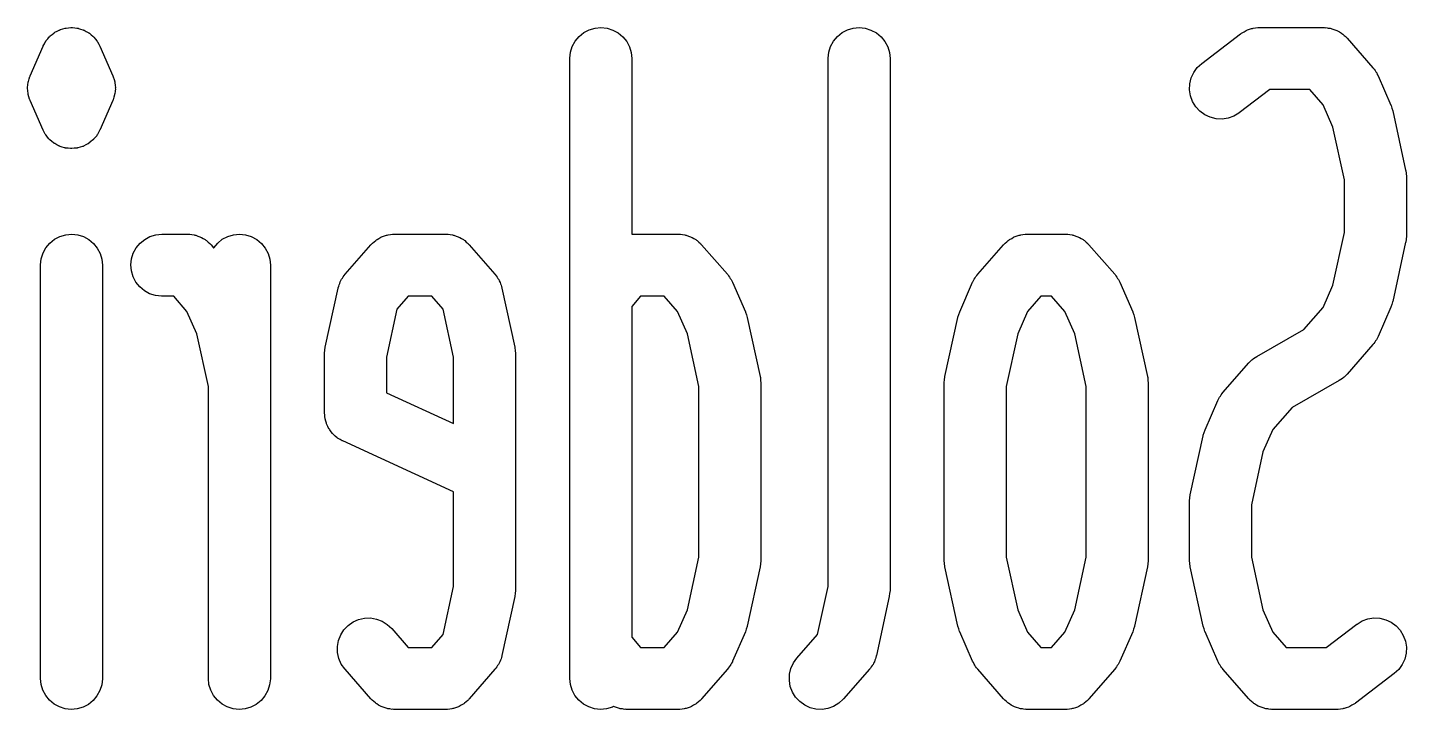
# Model space of a CAD drawing. Extents: x 69 to 230, y -100 to -50.
# Drawn here: x 163.05 to 171.95, y -54.71 to -50.31 of the extents above; entities that cross this region are included whole.
import ezdxf

# ---------------------------------------------------------------- set-up
doc = ezdxf.new("R2010")
doc.units = 0
doc.layers.add('BLACK', color=7, linetype='CONTINUOUS')

msp = doc.modelspace()

# ---------------------------------------------------------------- linework, layer by layer
at = {"layer": 'BLACK', "linetype": 'CONTINUOUS'}
for p, q in [((163.181, -50.3816), (163.19, -50.3697)), ((163.19, -50.3697), (163.192, -50.3683)), ((163.192, -50.3683), (163.193, -50.3666)), ((163.193, -50.3666), (163.195, -50.3653)), ((163.195, -50.3653), (163.196, -50.3637)), ((163.196, -50.3637), (163.209, -50.3544)), ((163.209, -50.3544), (163.22, -50.3446)), ((163.22, -50.3446), (163.222, -50.3435)), ((163.222, -50.3435), (163.224, -50.3422)), ((163.224, -50.3422), (163.226, -50.3412)), ((163.226, -50.3412), (163.227, -50.3399)), ((163.227, -50.3399), (163.241, -50.3331)), ((163.241, -50.3331), (163.254, -50.3257)), ((163.254, -50.3257), (163.257, -50.3251)), ((163.257, -50.3251), (163.258, -50.3241)), ((163.258, -50.3241), (163.26, -50.3235)), ((163.26, -50.3235), (163.262, -50.3225)), ((163.262, -50.3225), (163.277, -50.3185)), ((163.277, -50.3185), (163.292, -50.3139)), ((163.292, -50.3139), (163.294, -50.3137)), ((163.294, -50.3137), (163.296, -50.3131)), ((163.296, -50.3131), (163.298, -50.3129)), ((163.298, -50.3129), (163.3, -50.3123)), ((163.3, -50.3123), (163.315, -50.3113)), ((163.315, -50.3113), (163.33, -50.3095)), ((163.33, -50.3095), (163.333, -50.3097)), ((163.333, -50.3097), (163.335, -50.3095)), ((163.335, -50.3095), (163.337, -50.3098)), ((163.337, -50.3098), (163.339, -50.3096)), ((163.339, -50.3096), (163.354, -50.3115)), ((163.354, -50.3115), (163.369, -50.3128)), ((163.369, -50.3128), (163.371, -50.3134)), ((163.371, -50.3134), (163.374, -50.3136)), ((163.374, -50.3136), (163.376, -50.3142)), ((163.376, -50.3142), (163.378, -50.3145)), ((163.378, -50.3145), (163.392, -50.3193)), ((163.392, -50.3193), (163.407, -50.3235)), ((163.407, -50.3235), (163.409, -50.3245)), ((163.409, -50.3245), (163.411, -50.3252)), ((163.411, -50.3252), (163.413, -50.3262)), ((163.413, -50.3262), (163.415, -50.3269)), ((163.415, -50.3269), (163.428, -50.3344)), ((163.428, -50.3344), (163.442, -50.3414)), ((163.442, -50.3414), (163.443, -50.3427)), ((163.443, -50.3427), (163.445, -50.3437)), ((163.445, -50.3437), (163.447, -50.3451)), ((163.447, -50.3451), (163.449, -50.3462)), ((163.449, -50.3462), (163.46, -50.3561)), ((163.46, -50.3561), (163.472, -50.3656)), ((163.472, -50.3656), (163.474, -50.3672)), ((163.474, -50.3672), (163.475, -50.3686)), ((163.475, -50.3686), (163.477, -50.3703)), ((163.477, -50.3703), (163.478, -50.3717)), ((163.478, -50.3717), (163.488, -50.3837)), ((166.585, -50.3965), (166.61, -50.3666)), ((166.61, -50.3666), (166.64, -50.3422)), ((166.64, -50.3422), (166.675, -50.3241)), ((166.675, -50.3241), (166.713, -50.3131)), ((166.713, -50.3131), (166.751, -50.3095)), ((166.751, -50.3095), (166.79, -50.3136)), ((166.79, -50.3136), (166.828, -50.3252)), ((166.828, -50.3252), (166.862, -50.3437)), ((166.862, -50.3437), (166.892, -50.3686)), ((166.892, -50.3686), (166.917, -50.3988)), ((168.252, -50.3965), (168.277, -50.3666)), ((168.277, -50.3666), (168.307, -50.3422)), ((168.307, -50.3422), (168.342, -50.3241)), ((168.342, -50.3241), (168.379, -50.3131)), ((168.379, -50.3131), (168.418, -50.3095)), ((168.418, -50.3095), (168.457, -50.3136)), ((168.457, -50.3136), (168.494, -50.3252)), ((168.494, -50.3252), (168.529, -50.3437)), ((168.529, -50.3437), (168.559, -50.3686)), ((168.559, -50.3686), (168.583, -50.3988)), ((170.629, -50.5409), (170.879, -50.3504)), ((170.879, -50.3504), (170.881, -50.3488)), ((170.881, -50.3488), (170.885, -50.3461)), ((170.885, -50.3461), (170.889, -50.3429)), ((170.889, -50.3429), (170.902, -50.3361)), ((170.902, -50.3361), (170.915, -50.3287)), ((170.915, -50.3287), (170.919, -50.327)), ((170.919, -50.327), (170.924, -50.3246)), ((170.924, -50.3246), (170.938, -50.3204)), ((170.938, -50.3204), (170.951, -50.3156)), ((170.951, -50.3156), (170.956, -50.3148)), ((170.956, -50.3148), (170.961, -50.3133)), ((170.961, -50.3133), (170.976, -50.3119)), ((170.976, -50.3119), (170.99, -50.3098)), ((170.99, -50.3098), (170.995, -50.31)), ((170.995, -50.31), (171, -50.3095)), ((171, -50.3095), (171.417, -50.3095)), ((171.417, -50.3095), (171.419, -50.3095)), ((171.419, -50.3095), (171.425, -50.3102)), ((171.425, -50.3102), (171.431, -50.31)), ((171.431, -50.31), (171.444, -50.3123)), ((171.444, -50.3123), (171.458, -50.3139)), ((171.458, -50.3139), (171.464, -50.3156)), ((171.464, -50.3156), (171.469, -50.3165)), ((171.469, -50.3165), (171.482, -50.3215)), ((171.482, -50.3215), (171.495, -50.3257)), ((171.495, -50.3257), (171.5, -50.3284)), ((171.5, -50.3284), (171.506, -50.3304)), ((171.506, -50.3304), (171.517, -50.3378)), ((171.517, -50.3378), (171.53, -50.3445)), ((171.53, -50.3445), (171.534, -50.3481)), ((171.534, -50.3481), (171.539, -50.3511)), ((171.539, -50.3511), (171.549, -50.3606)), ((171.549, -50.3606), (171.56, -50.3696)), ((171.56, -50.3696), (171.563, -50.374)), ((163.067, -50.6198), (163.15, -50.4294)), ((163.15, -50.4294), (163.151, -50.4268)), ((163.151, -50.4268), (163.159, -50.4136)), ((163.159, -50.4136), (163.166, -50.4001)), ((163.166, -50.4001), (163.167, -50.3984)), ((163.167, -50.3984), (163.168, -50.3965)), ((163.168, -50.3965), (163.17, -50.3949)), ((163.17, -50.3949), (163.171, -50.393)), ((163.171, -50.393), (163.181, -50.3816)), ((163.488, -50.3837), (163.498, -50.3953)), ((163.498, -50.3953), (163.499, -50.3972)), ((163.499, -50.3972), (163.5, -50.3988)), ((163.5, -50.3988), (163.501, -50.4007)), ((163.501, -50.4007), (163.502, -50.4024)), ((163.502, -50.4024), (163.509, -50.4161)), ((163.509, -50.4161), (163.517, -50.4294)), ((163.517, -50.4294), (163.6, -50.6198)), ((166.554, -50.4679), (166.566, -50.4307)), ((166.566, -50.4307), (166.585, -50.3965)), ((166.917, -50.3988), (166.935, -50.4333)), ((166.935, -50.4333), (166.946, -50.4707)), ((168.221, -50.4679), (168.233, -50.4307)), ((168.233, -50.4307), (168.252, -50.3965)), ((168.583, -50.3988), (168.602, -50.4333)), ((168.602, -50.4333), (168.613, -50.4707)), ((171.563, -50.374), (171.567, -50.3778)), ((171.567, -50.3778), (171.734, -50.5683)), ((166.55, -50.5067), (166.554, -50.4679)), ((166.55, -50.5095), (166.55, -50.5067)), ((166.55, -54.5095), (166.55, -50.5095)), ((166.946, -50.4707), (166.95, -50.5095)), ((166.95, -50.5095), (166.95, -51.6429)), ((168.217, -50.5067), (168.221, -50.4679)), ((168.217, -50.5095), (168.217, -50.5067)), ((168.217, -53.9165), (168.217, -50.5095)), ((168.613, -50.4707), (168.617, -50.5095)), ((168.617, -50.5095), (168.617, -53.9381)), ((170.6, -50.5675), (170.629, -50.5409)), ((163.06, -50.6411), (163.065, -50.6252)), ((163.065, -50.6252), (163.066, -50.6226)), ((163.066, -50.6226), (163.067, -50.6198)), ((163.6, -50.6198), (163.601, -50.6224)), ((163.601, -50.6224), (163.602, -50.6252)), ((163.602, -50.6252), (163.603, -50.6278)), ((163.603, -50.6278), (163.608, -50.6438)), ((170.552, -50.6725), (170.561, -50.6346)), ((170.561, -50.6346), (170.577, -50.5991)), ((170.577, -50.5991), (170.6, -50.5675)), ((171.734, -50.5683), (171.736, -50.5704)), ((171.736, -50.5704), (171.741, -50.5784)), ((171.741, -50.5784), (171.748, -50.5858)), ((171.748, -50.5858), (171.752, -50.5944)), ((171.752, -50.5944), (171.758, -50.6025)), ((171.758, -50.6025), (171.762, -50.6114)), ((171.762, -50.6114), (171.767, -50.6198)), ((171.767, -50.6198), (171.85, -50.8103)), ((163.05, -50.6957), (163.052, -50.6792)), ((163.05, -50.6986), (163.05, -50.6957)), ((163.05, -50.7015), (163.05, -50.6986)), ((163.052, -50.718), (163.05, -50.7015)), ((163.052, -50.6792), (163.054, -50.6626)), ((163.053, -50.7346), (163.052, -50.718)), ((163.054, -50.6598), (163.055, -50.657)), ((163.054, -50.6626), (163.054, -50.6598)), ((163.055, -50.657), (163.06, -50.6411)), ((163.608, -50.6438), (163.613, -50.6597)), ((163.613, -50.6597), (163.613, -50.6626)), ((163.613, -50.6626), (163.614, -50.6654)), ((163.615, -50.7208), (163.613, -50.7374)), ((163.614, -50.6654), (163.615, -50.682)), ((163.615, -50.682), (163.617, -50.6985)), ((163.617, -50.7043), (163.615, -50.7208)), ((163.617, -50.6985), (163.616, -50.7014)), ((163.616, -50.7014), (163.617, -50.7043)), ((170.55, -50.7115), (170.552, -50.6725)), ((170.556, -50.7501), (170.55, -50.7115)), ((171.068, -50.7095), (170.871, -50.8591)), ((171.326, -50.7095), (171.068, -50.7095)), ((171.412, -50.8085), (171.326, -50.7095)), ((163.054, -50.7374), (163.053, -50.7346)), ((163.054, -50.7403), (163.054, -50.7374)), ((163.059, -50.7562), (163.054, -50.7403)), ((163.063, -50.7722), (163.059, -50.7562)), ((163.065, -50.7748), (163.063, -50.7722)), ((163.066, -50.7776), (163.065, -50.7748)), ((163.067, -50.7802), (163.066, -50.7776)), ((163.15, -50.9706), (163.067, -50.7802)), ((163.6, -50.7802), (163.517, -50.9706)), ((163.601, -50.7774), (163.6, -50.7802)), ((163.602, -50.7748), (163.601, -50.7774)), ((163.607, -50.7588), (163.602, -50.7748)), ((163.612, -50.743), (163.607, -50.7588)), ((163.613, -50.7374), (163.612, -50.7402)), ((163.612, -50.7402), (163.612, -50.743)), ((170.57, -50.7867), (170.556, -50.7501)), ((170.59, -50.8201), (170.57, -50.7867)), ((171.476, -50.9525), (171.412, -50.8085)), ((171.85, -50.8103), (171.85, -50.8106)), ((171.85, -50.8106), (171.85, -50.8106)), ((171.85, -50.8106), (171.85, -50.8106)), ((171.85, -50.8106), (171.851, -50.8129)), ((171.851, -50.8129), (171.856, -50.8304)), ((170.616, -50.8489), (170.59, -50.8201)), ((170.648, -50.872), (170.616, -50.8489)), ((170.683, -50.8885), (170.648, -50.872)), ((170.721, -50.8979), (170.683, -50.8885)), ((170.76, -50.8997), (170.721, -50.8979)), ((170.799, -50.894), (170.76, -50.8997)), ((170.835, -50.8808), (170.799, -50.894)), ((170.869, -50.8608), (170.835, -50.8808)), ((170.871, -50.8591), (170.869, -50.8608)), ((171.856, -50.8304), (171.862, -50.8477)), ((171.862, -50.8477), (171.945, -51.2287)), ((163.158, -50.9839), (163.15, -50.9706)), ((163.164, -50.9976), (163.158, -50.9839)), ((163.508, -50.9864), (163.501, -50.9999)), ((163.515, -50.9732), (163.508, -50.9864)), ((163.517, -50.9706), (163.515, -50.9732)), ((171.55, -51.293), (171.476, -50.9525)), ((163.166, -50.9993), (163.164, -50.9976)), ((163.167, -51.0012), (163.166, -50.9993)), ((163.168, -51.0028), (163.167, -51.0012)), ((163.169, -51.0047), (163.168, -51.0028)), ((163.179, -51.0163), (163.169, -51.0047)), ((163.188, -51.0283), (163.179, -51.0163)), ((163.19, -51.0297), (163.188, -51.0283)), ((163.191, -51.0314), (163.19, -51.0297)), ((163.193, -51.0328), (163.191, -51.0314)), ((163.194, -51.0344), (163.193, -51.0328)), ((163.206, -51.0439), (163.194, -51.0344)), ((163.218, -51.0538), (163.206, -51.0439)), ((163.22, -51.0549), (163.218, -51.0538)), ((163.221, -51.0563), (163.22, -51.0549)), ((163.223, -51.0573), (163.221, -51.0563)), ((163.225, -51.0586), (163.223, -51.0573)), ((163.239, -51.0656), (163.225, -51.0586)), ((163.252, -51.0731), (163.239, -51.0656)), ((163.254, -51.0738), (163.252, -51.0731)), ((163.256, -51.0748), (163.254, -51.0738)), ((163.258, -51.0755), (163.256, -51.0748)), ((163.26, -51.0765), (163.258, -51.0755)), ((163.274, -51.0807), (163.26, -51.0765)), ((163.289, -51.0855), (163.274, -51.0807)), ((163.291, -51.0858), (163.289, -51.0855)), ((163.293, -51.0864), (163.291, -51.0858)), ((163.39, -51.0815), (163.375, -51.0861)), ((163.404, -51.0775), (163.39, -51.0815)), ((163.406, -51.0765), (163.404, -51.0775)), ((163.408, -51.0759), (163.406, -51.0765)), ((163.41, -51.0749), (163.408, -51.0759)), ((163.412, -51.0743), (163.41, -51.0749)), ((163.426, -51.0669), (163.412, -51.0743)), ((163.439, -51.0601), (163.426, -51.0669)), ((163.441, -51.0588), (163.439, -51.0601)), ((163.443, -51.0578), (163.441, -51.0588)), ((163.445, -51.0565), (163.443, -51.0578)), ((163.446, -51.0554), (163.445, -51.0565)), ((163.458, -51.0456), (163.446, -51.0554)), ((163.47, -51.0363), (163.458, -51.0456)), ((163.472, -51.0347), (163.47, -51.0363)), ((163.473, -51.0334), (163.472, -51.0347)), ((163.475, -51.0317), (163.473, -51.0334)), ((163.476, -51.0303), (163.475, -51.0317)), ((163.486, -51.0185), (163.476, -51.0303)), ((163.496, -51.007), (163.486, -51.0185)), ((163.497, -51.0051), (163.496, -51.007)), ((163.498, -51.0035), (163.497, -51.0051)), ((163.499, -51.0016), (163.498, -51.0035)), ((163.501, -50.9999), (163.499, -51.0016)), ((163.295, -51.0866), (163.293, -51.0864)), ((163.297, -51.0872), (163.295, -51.0866)), ((163.313, -51.0885), (163.297, -51.0872)), ((163.328, -51.0904), (163.313, -51.0885)), ((163.33, -51.0902), (163.328, -51.0904)), ((163.332, -51.0905), (163.33, -51.0902)), ((163.334, -51.0903), (163.332, -51.0905)), ((163.336, -51.0905), (163.334, -51.0903)), ((163.351, -51.0887), (163.336, -51.0905)), ((163.367, -51.0877), (163.351, -51.0887)), ((163.369, -51.0871), (163.367, -51.0877)), ((163.371, -51.0869), (163.369, -51.0871)), ((163.373, -51.0863), (163.371, -51.0869)), ((163.375, -51.0861), (163.373, -51.0863)), ((171.945, -51.2287), (171.946, -51.2314)), ((171.946, -51.2314), (171.946, -51.232)), ((171.946, -51.232), (171.946, -51.2326)), ((171.946, -51.2326), (171.948, -51.2513)), ((171.948, -51.2513), (171.95, -51.2702)), ((171.55, -51.6308), (171.55, -51.293)), ((171.95, -51.2702), (171.95, -51.2708)), ((171.95, -51.2708), (171.95, -51.2714)), ((171.95, -51.2714), (171.95, -51.6524)), ((163.168, -51.7299), (163.193, -51.7)), ((163.193, -51.7), (163.224, -51.6755)), ((163.224, -51.6755), (163.258, -51.6574)), ((163.258, -51.6574), (163.296, -51.6464)), ((163.296, -51.6464), (163.335, -51.6429)), ((163.335, -51.6429), (163.374, -51.6469)), ((163.374, -51.6469), (163.411, -51.6585)), ((163.411, -51.6585), (163.445, -51.677)), ((163.445, -51.677), (163.475, -51.7019)), ((163.475, -51.7019), (163.5, -51.7322)), ((163.751, -51.731), (163.776, -51.7009)), ((163.776, -51.7009), (163.806, -51.6763)), ((163.806, -51.6763), (163.84, -51.6579)), ((163.84, -51.6579), (163.878, -51.6467)), ((163.878, -51.6467), (163.917, -51.6429)), ((163.917, -51.6429), (164.083, -51.6429)), ((164.083, -51.6429), (164.086, -51.6429)), ((164.086, -51.6429), (164.092, -51.6435)), ((164.092, -51.6435), (164.097, -51.6433)), ((164.097, -51.6433), (164.111, -51.6457)), ((164.111, -51.6457), (164.125, -51.6472)), ((164.125, -51.6472), (164.13, -51.6489)), ((164.13, -51.6489), (164.136, -51.6499)), ((164.136, -51.6499), (164.149, -51.6548)), ((164.149, -51.6548), (164.162, -51.659)), ((164.162, -51.659), (164.167, -51.6617)), ((164.167, -51.6617), (164.172, -51.6637)), ((164.172, -51.6637), (164.184, -51.6711)), ((164.184, -51.6711), (164.196, -51.6778)), ((164.196, -51.6778), (164.201, -51.6814)), ((164.201, -51.6814), (164.205, -51.6844)), ((164.205, -51.6844), (164.216, -51.694)), ((164.216, -51.694), (164.226, -51.7029)), ((164.226, -51.7029), (164.23, -51.7073)), ((164.23, -51.7073), (164.234, -51.7112)), ((164.252, -51.7299), (164.277, -51.7)), ((164.277, -51.7), (164.307, -51.6755)), ((164.307, -51.6755), (164.342, -51.6574)), ((164.342, -51.6574), (164.379, -51.6464)), ((164.379, -51.6464), (164.418, -51.6429)), ((164.418, -51.6429), (164.457, -51.6469)), ((164.457, -51.6469), (164.494, -51.6585)), ((164.494, -51.6585), (164.529, -51.677)), ((164.529, -51.677), (164.559, -51.7019)), ((164.559, -51.7019), (164.583, -51.7322)), ((165.268, -51.7091), (165.272, -51.7053)), ((165.272, -51.7053), (165.276, -51.7009)), ((165.276, -51.7009), (165.287, -51.6921)), ((165.287, -51.6921), (165.297, -51.6827)), ((165.297, -51.6827), (165.302, -51.6798)), ((165.302, -51.6798), (165.306, -51.6763)), ((165.306, -51.6763), (165.318, -51.6697)), ((165.318, -51.6697), (165.33, -51.6625)), ((165.33, -51.6625), (165.335, -51.6606)), ((165.335, -51.6606), (165.34, -51.6579)), ((165.34, -51.6579), (165.354, -51.6539)), ((165.354, -51.6539), (165.367, -51.6492)), ((165.367, -51.6492), (165.372, -51.6483)), ((165.372, -51.6483), (165.378, -51.6467)), ((165.378, -51.6467), (165.392, -51.6453)), ((165.392, -51.6453), (165.405, -51.6432)), ((165.405, -51.6432), (165.411, -51.6434)), ((165.411, -51.6434), (165.417, -51.6429)), ((165.417, -51.6429), (165.75, -51.6429)), ((165.75, -51.6429), (165.753, -51.6429)), ((165.753, -51.6429), (165.758, -51.6435)), ((165.758, -51.6435), (165.764, -51.6433)), ((165.764, -51.6433), (165.778, -51.6457)), ((165.778, -51.6457), (165.792, -51.6472)), ((165.792, -51.6472), (165.797, -51.6489)), ((165.797, -51.6489), (165.802, -51.6499)), ((165.802, -51.6499), (165.816, -51.6548)), ((165.816, -51.6548), (165.829, -51.659)), ((165.829, -51.659), (165.834, -51.6617)), ((165.834, -51.6617), (165.839, -51.6637)), ((165.839, -51.6637), (165.851, -51.6711)), ((165.851, -51.6711), (165.863, -51.6778)), ((165.863, -51.6778), (165.867, -51.6814)), ((165.867, -51.6814), (165.872, -51.6844)), ((165.872, -51.6844), (165.882, -51.694)), ((165.882, -51.694), (165.893, -51.7029)), ((165.893, -51.7029), (165.896, -51.7073)), ((165.896, -51.7073), (165.901, -51.7112)), ((166.95, -51.6429), (167.25, -51.6429)), ((167.25, -51.6429), (167.253, -51.6429)), ((167.253, -51.6429), (167.258, -51.6435)), ((167.258, -51.6435), (167.264, -51.6433)), ((167.264, -51.6433), (167.278, -51.6457)), ((167.278, -51.6457), (167.292, -51.6472)), ((167.292, -51.6472), (167.297, -51.6489)), ((167.297, -51.6489), (167.302, -51.6499)), ((167.302, -51.6499), (167.316, -51.6548)), ((167.316, -51.6548), (167.329, -51.659)), ((167.329, -51.659), (167.334, -51.6617)), ((167.334, -51.6617), (167.339, -51.6637)), ((167.339, -51.6637), (167.351, -51.6711)), ((167.351, -51.6711), (167.363, -51.6778)), ((167.363, -51.6778), (167.367, -51.6814)), ((167.367, -51.6814), (167.372, -51.6844)), ((167.372, -51.6844), (167.382, -51.694)), ((167.382, -51.694), (167.393, -51.7029)), ((167.393, -51.7029), (167.396, -51.7073)), ((167.396, -51.7073), (167.401, -51.7112)), ((169.351, -51.7091), (169.355, -51.7053)), ((169.355, -51.7053), (169.359, -51.7009)), ((169.359, -51.7009), (169.37, -51.6921)), ((169.37, -51.6921), (169.38, -51.6827)), ((169.38, -51.6827), (169.385, -51.6798)), ((169.385, -51.6798), (169.389, -51.6763)), ((169.389, -51.6763), (169.402, -51.6697)), ((169.402, -51.6697), (169.414, -51.6625)), ((169.414, -51.6625), (169.419, -51.6606)), ((169.419, -51.6606), (169.424, -51.6579)), ((169.424, -51.6579), (169.437, -51.6539)), ((169.437, -51.6539), (169.45, -51.6492)), ((169.45, -51.6492), (169.456, -51.6483)), ((169.456, -51.6483), (169.461, -51.6467)), ((169.461, -51.6467), (169.475, -51.6453)), ((169.475, -51.6453), (169.489, -51.6432)), ((169.489, -51.6432), (169.494, -51.6434)), ((169.494, -51.6434), (169.5, -51.6429)), ((169.5, -51.6429), (169.75, -51.6429)), ((169.75, -51.6429), (169.753, -51.6429)), ((169.753, -51.6429), (169.758, -51.6435)), ((169.758, -51.6435), (169.764, -51.6433)), ((169.764, -51.6433), (169.778, -51.6457)), ((169.778, -51.6457), (169.792, -51.6472)), ((169.792, -51.6472), (169.797, -51.6489)), ((169.797, -51.6489), (169.802, -51.6499)), ((169.802, -51.6499), (169.816, -51.6548)), ((169.816, -51.6548), (169.829, -51.659)), ((169.829, -51.659), (169.834, -51.6617)), ((169.834, -51.6617), (169.839, -51.6637)), ((169.839, -51.6637), (169.851, -51.6711)), ((169.851, -51.6711), (169.863, -51.6778)), ((169.863, -51.6778), (169.867, -51.6814)), ((169.867, -51.6814), (169.872, -51.6844)), ((169.872, -51.6844), (169.882, -51.694)), ((169.882, -51.694), (169.893, -51.7029)), ((169.893, -51.7029), (169.896, -51.7073)), ((169.896, -51.7073), (169.901, -51.7112)), ((171.476, -51.9713), (171.55, -51.6308)), ((171.945, -51.6951), (171.862, -52.0761)), ((171.946, -51.694), (171.945, -51.6945)), ((171.945, -51.6945), (171.945, -51.6951)), ((171.948, -51.675), (171.946, -51.694)), ((171.95, -51.6564), (171.948, -51.675)), ((171.95, -51.6524), (171.95, -51.6552)), ((171.95, -51.6552), (171.95, -51.6558)), ((171.95, -51.6558), (171.95, -51.6564)), ((163.138, -51.8013), (163.15, -51.7641)), ((163.15, -51.7641), (163.168, -51.7299)), ((163.5, -51.7322), (163.518, -51.7666)), ((163.518, -51.7666), (163.53, -51.804)), ((163.721, -51.8026), (163.732, -51.7654)), ((163.732, -51.7654), (163.751, -51.731)), ((164.234, -51.7112), (164.251, -51.7309)), ((164.251, -51.7309), (164.252, -51.7299)), ((164.583, -51.7322), (164.602, -51.7666)), ((164.602, -51.7666), (164.613, -51.804)), ((165.099, -51.9016), (165.266, -51.7112)), ((165.266, -51.7112), (165.268, -51.7091)), ((165.901, -51.7112), (166.067, -51.9016)), ((167.401, -51.7112), (167.567, -51.9016)), ((169.183, -51.9016), (169.349, -51.7112)), ((169.349, -51.7112), (169.351, -51.7091)), ((169.901, -51.7112), (170.067, -51.9016)), ((163.133, -51.8401), (163.138, -51.8013)), ((163.133, -51.8429), (163.133, -51.8401)), ((163.133, -54.5095), (163.133, -51.8429)), ((163.53, -51.804), (163.533, -51.8429)), ((163.533, -51.8429), (163.533, -54.5095)), ((163.717, -51.8415), (163.721, -51.8026)), ((163.72, -51.8803), (163.717, -51.8415)), ((163.731, -51.9178), (163.72, -51.8803)), ((164.613, -51.804), (164.617, -51.8429)), ((164.617, -51.8429), (164.617, -54.5095)), ((163.749, -51.9524), (163.731, -51.9178)), ((163.774, -51.9828), (163.749, -51.9524)), ((165.058, -51.9785), (165.061, -51.9689)), ((165.061, -51.9689), (165.065, -51.9601)), ((165.065, -51.9601), (165.068, -51.9509)), ((165.068, -51.9509), (165.073, -51.9424)), ((165.073, -51.9424), (165.077, -51.9334)), ((165.077, -51.9334), (165.082, -51.9255)), ((165.082, -51.9255), (165.087, -51.9171)), ((165.087, -51.9171), (165.094, -51.9097)), ((165.094, -51.9097), (165.099, -51.9016)), ((166.067, -51.9016), (166.069, -51.9037)), ((166.069, -51.9037), (166.075, -51.9119)), ((166.075, -51.9119), (166.081, -51.9194)), ((166.081, -51.9194), (166.086, -51.9278)), ((166.086, -51.9278), (166.091, -51.9358)), ((166.091, -51.9358), (166.095, -51.9448)), ((166.095, -51.9448), (166.1, -51.9535)), ((166.1, -51.9535), (166.103, -51.9627)), ((166.103, -51.9627), (166.107, -51.9716)), ((166.107, -51.9716), (166.109, -51.9812)), ((167.567, -51.9016), (167.569, -51.9037)), ((167.569, -51.9037), (167.575, -51.9117)), ((167.575, -51.9117), (167.581, -51.9191)), ((167.581, -51.9191), (167.586, -51.9277)), ((167.586, -51.9277), (167.591, -51.9358)), ((167.591, -51.9358), (167.595, -51.9447)), ((167.595, -51.9447), (167.6, -51.9532)), ((167.6, -51.9532), (167.683, -52.1436)), ((169.067, -52.1436), (169.15, -51.9532)), ((169.15, -51.9532), (169.151, -51.9506)), ((169.151, -51.9506), (169.156, -51.9422)), ((169.156, -51.9422), (169.16, -51.9334)), ((169.16, -51.9334), (169.166, -51.9254)), ((169.166, -51.9254), (169.171, -51.9168)), ((169.171, -51.9168), (169.177, -51.9095)), ((169.177, -51.9095), (169.183, -51.9016)), ((170.067, -51.9016), (170.069, -51.9037)), ((170.069, -51.9037), (170.075, -51.9117)), ((170.075, -51.9117), (170.081, -51.9191)), ((170.081, -51.9191), (170.086, -51.9277)), ((170.086, -51.9277), (170.091, -51.9358)), ((170.091, -51.9358), (170.095, -51.9447)), ((170.095, -51.9447), (170.1, -51.9532)), ((170.1, -51.9532), (170.183, -52.1436)), ((171.412, -52.1154), (171.476, -51.9713)), ((163.804, -52.0079), (163.774, -51.9828)), ((163.838, -52.0267), (163.804, -52.0079)), ((163.875, -52.0385), (163.838, -52.0267)), ((163.914, -52.0428), (163.875, -52.0385)), ((163.917, -52.0429), (163.914, -52.0428)), ((163.993, -52.0429), (163.917, -52.0429)), ((164.079, -52.1418), (163.993, -52.0429)), ((164.971, -52.3715), (165.055, -51.9906)), ((165.055, -51.9879), (165.058, -51.9785)), ((165.055, -51.9906), (165.055, -51.9879)), ((165.507, -52.0429), (165.434, -52.1263)), ((165.659, -52.0429), (165.507, -52.0429)), ((165.732, -52.1263), (165.659, -52.0429)), ((166.109, -51.9812), (166.112, -51.9906)), ((166.112, -51.9906), (166.195, -52.3715)), ((167.007, -52.0429), (166.95, -52.1085)), ((167.159, -52.0429), (167.007, -52.0429)), ((167.246, -52.1418), (167.159, -52.0429)), ((169.591, -52.0429), (169.504, -52.1418)), ((169.659, -52.0429), (169.591, -52.0429)), ((169.746, -52.1418), (169.659, -52.0429)), ((164.142, -52.2859), (164.079, -52.1418)), ((165.434, -52.1263), (165.367, -52.4359)), ((165.8, -52.4359), (165.732, -52.1263)), ((166.95, -52.1085), (166.95, -54.2439)), ((167.309, -52.2859), (167.246, -52.1418)), ((167.683, -52.1436), (167.683, -52.1439)), ((167.683, -52.1439), (167.683, -52.1439)), ((167.683, -52.1439), (167.683, -52.144)), ((167.683, -52.144), (167.684, -52.1462)), ((167.684, -52.1462), (167.69, -52.1637)), ((169.061, -52.161), (169.067, -52.1436)), ((169.504, -52.1418), (169.441, -52.2859)), ((169.809, -52.2859), (169.746, -52.1418)), ((170.183, -52.1436), (170.183, -52.1439)), ((170.183, -52.1439), (170.183, -52.1439)), ((170.183, -52.1439), (170.183, -52.144)), ((170.183, -52.144), (170.184, -52.1462)), ((170.184, -52.1462), (170.19, -52.1637)), ((171.288, -52.2573), (171.412, -52.1154)), ((171.85, -52.1135), (171.767, -52.304)), ((171.856, -52.0962), (171.85, -52.1135)), ((171.861, -52.0788), (171.856, -52.0962)), ((171.862, -52.0764), (171.861, -52.0788)), ((171.862, -52.0761), (171.862, -52.0764)), ((171.862, -52.0764), (171.862, -52.0764)), ((171.862, -52.0764), (171.862, -52.0764)), ((167.69, -52.1637), (167.695, -52.1811)), ((167.695, -52.1811), (167.779, -52.562)), ((168.971, -52.562), (169.055, -52.1811)), ((169.055, -52.1783), (169.061, -52.161)), ((169.055, -52.1807), (169.055, -52.1783)), ((169.055, -52.1808), (169.055, -52.1807)), ((169.055, -52.1811), (169.055, -52.1808)), ((169.055, -52.1808), (169.055, -52.1808)), ((170.19, -52.1637), (170.195, -52.1811)), ((170.195, -52.1811), (170.279, -52.562)), ((164.217, -52.6264), (164.142, -52.2859)), ((167.383, -52.6264), (167.309, -52.2859)), ((169.441, -52.2859), (169.367, -52.6264)), ((169.883, -52.6264), (169.809, -52.2859)), ((170.984, -52.4311), (171.288, -52.2573)), ((171.751, -52.3318), (171.746, -52.3403)), ((171.757, -52.3238), (171.751, -52.3318)), ((171.761, -52.3149), (171.757, -52.3238)), ((171.765, -52.3065), (171.761, -52.3149)), ((171.767, -52.304), (171.765, -52.3065)), ((164.967, -52.4103), (164.969, -52.3916)), ((164.967, -52.4109), (164.967, -52.4103)), ((164.967, -52.4115), (164.967, -52.4109)), ((164.967, -52.4143), (164.967, -52.4115)), ((164.967, -52.7952), (164.967, -52.4143)), ((164.969, -52.3916), (164.971, -52.3727)), ((164.971, -52.3721), (164.971, -52.3715)), ((164.971, -52.3727), (164.971, -52.3721)), ((166.195, -52.3715), (166.196, -52.3743)), ((166.196, -52.3743), (166.196, -52.3749)), ((166.196, -52.3749), (166.196, -52.3754)), ((166.196, -52.3754), (166.198, -52.3942)), ((166.198, -52.3942), (166.2, -52.4131)), ((166.2, -52.4131), (166.2, -52.4137)), ((166.2, -52.4137), (166.2, -52.4143)), ((166.2, -52.4143), (166.2, -53.9381)), ((171.734, -52.3555), (171.567, -52.546)), ((171.739, -52.3476), (171.734, -52.3555)), ((171.746, -52.3403), (171.739, -52.3476)), ((165.367, -52.4359), (165.367, -52.6668)), ((165.8, -52.8649), (165.8, -52.4359)), ((170.766, -52.6635), (170.933, -52.4731)), ((170.933, -52.4731), (170.935, -52.471)), ((170.935, -52.471), (170.944, -52.4626)), ((170.944, -52.4626), (170.952, -52.4537)), ((170.952, -52.4537), (170.958, -52.4495)), ((170.958, -52.4495), (170.963, -52.4446)), ((170.963, -52.4446), (170.974, -52.4382)), ((170.974, -52.4382), (170.984, -52.4311)), ((167.779, -52.562), (167.779, -52.5648)), ((167.779, -52.5648), (167.779, -52.5653)), ((167.779, -52.5653), (167.78, -52.5659)), ((167.78, -52.5659), (167.781, -52.5847)), ((167.781, -52.5847), (167.783, -52.6036)), ((168.967, -52.6008), (168.969, -52.5821)), ((168.969, -52.5821), (168.971, -52.5632)), ((168.971, -52.5626), (168.971, -52.562)), ((168.971, -52.5632), (168.971, -52.5626)), ((170.279, -52.562), (170.279, -52.5648)), ((170.279, -52.5648), (170.279, -52.5653)), ((170.279, -52.5653), (170.28, -52.5659)), ((170.28, -52.5659), (170.281, -52.5847)), ((170.281, -52.5847), (170.283, -52.6036)), ((171.516, -52.5879), (171.212, -52.7617)), ((171.526, -52.5808), (171.516, -52.5879)), ((171.537, -52.5744), (171.526, -52.5808)), ((171.542, -52.5695), (171.537, -52.5744)), ((171.548, -52.5654), (171.542, -52.5695)), ((171.556, -52.5564), (171.548, -52.5654)), ((171.565, -52.5481), (171.556, -52.5564)), ((171.567, -52.546), (171.565, -52.5481)), ((164.217, -54.5095), (164.217, -52.6264)), ((165.367, -52.6668), (165.8, -52.8649)), ((167.383, -53.726), (167.383, -52.6264)), ((167.783, -52.6036), (167.783, -52.6042)), ((167.783, -52.6042), (167.783, -52.6048)), ((167.783, -52.6048), (167.783, -53.7476)), ((168.967, -52.6014), (168.967, -52.6008)), ((168.967, -52.602), (168.967, -52.6014)), ((168.967, -52.6048), (168.967, -52.602)), ((168.967, -53.7476), (168.967, -52.6048)), ((169.367, -52.6264), (169.367, -53.726)), ((169.883, -53.726), (169.883, -52.6264)), ((170.283, -52.6036), (170.283, -52.6042)), ((170.283, -52.6042), (170.283, -52.6048)), ((170.283, -52.6048), (170.283, -53.7476)), ((170.743, -52.6953), (170.749, -52.6873)), ((170.749, -52.6873), (170.754, -52.6787)), ((170.754, -52.6787), (170.761, -52.6714)), ((170.761, -52.6714), (170.766, -52.6635)), ((170.65, -52.9055), (170.733, -52.7151)), ((170.733, -52.7151), (170.735, -52.7125)), ((170.735, -52.7125), (170.739, -52.7041)), ((170.739, -52.7041), (170.743, -52.6953)), ((171.212, -52.7617), (171.088, -52.9037)), ((164.968, -52.8102), (164.967, -52.7952)), ((164.969, -52.8253), (164.968, -52.8102)), ((164.97, -52.8296), (164.969, -52.8253)), ((164.97, -52.8341), (164.97, -52.8296)), ((164.975, -52.8485), (164.97, -52.8341)), ((164.979, -52.8631), (164.975, -52.8485)), ((164.98, -52.8672), (164.979, -52.8631)), ((164.982, -52.8715), (164.98, -52.8672)), ((164.989, -52.8847), (164.982, -52.8715)), ((164.995, -52.8983), (164.989, -52.8847)), ((164.998, -52.9019), (164.995, -52.8983)), ((165, -52.9059), (164.998, -52.9019)), ((165.01, -52.9176), (165, -52.9059)), ((165.019, -52.9297), (165.01, -52.9176)), ((165.022, -52.9327), (165.019, -52.9297)), ((165.025, -52.9362), (165.022, -52.9327)), ((165.036, -52.9458), (165.025, -52.9362)), ((165.048, -52.9559), (165.036, -52.9458)), ((170.555, -53.3239), (170.638, -52.943)), ((170.638, -52.9427), (170.639, -52.9403)), ((170.638, -52.943), (170.638, -52.9427)), ((170.638, -52.9427), (170.638, -52.9427)), ((170.638, -52.9427), (170.638, -52.9427)), ((170.639, -52.9403), (170.644, -52.9229)), ((170.644, -52.9229), (170.65, -52.9055)), ((171.088, -52.9037), (171.024, -53.0478)), ((165.051, -52.9582), (165.048, -52.9559)), ((165.055, -52.961), (165.051, -52.9582)), ((165.068, -52.9682), (165.055, -52.961)), ((165.081, -52.976), (165.068, -52.9682)), ((165.084, -52.9771), (165.081, -52.976)), ((165.8, -53.3047), (165.084, -52.9771)), ((171.024, -53.0478), (170.95, -53.3883)), ((165.8, -53.9165), (165.8, -53.3047)), ((170.55, -53.3627), (170.552, -53.344)), ((170.55, -53.3633), (170.55, -53.3627)), ((170.55, -53.3639), (170.55, -53.3633)), ((170.55, -53.3667), (170.55, -53.3639)), ((170.55, -53.7476), (170.55, -53.3667)), ((170.552, -53.344), (170.554, -53.3251)), ((170.554, -53.3251), (170.555, -53.3245)), ((170.555, -53.3245), (170.555, -53.3239)), ((170.95, -53.3883), (170.95, -53.726)), ((167.309, -54.0665), (167.383, -53.726)), ((167.783, -53.7516), (167.781, -53.7703)), ((167.783, -53.7476), (167.783, -53.7504)), ((167.783, -53.7504), (167.783, -53.751)), ((167.783, -53.751), (167.783, -53.7516)), ((168.967, -53.7482), (168.967, -53.7476)), ((168.967, -53.7488), (168.967, -53.7482)), ((168.969, -53.7677), (168.967, -53.7488)), ((169.367, -53.726), (169.441, -54.0665)), ((169.809, -54.0665), (169.883, -53.726)), ((170.283, -53.7516), (170.281, -53.7703)), ((170.283, -53.7476), (170.283, -53.7504)), ((170.283, -53.7504), (170.283, -53.751)), ((170.283, -53.751), (170.283, -53.7516)), ((170.55, -53.7482), (170.55, -53.7476)), ((170.55, -53.7488), (170.55, -53.7482)), ((170.552, -53.7677), (170.55, -53.7488)), ((170.95, -53.726), (171.024, -54.0665)), ((167.779, -53.7904), (167.695, -54.1713)), ((167.781, -53.7703), (167.779, -53.7892)), ((167.779, -53.7892), (167.779, -53.7898)), ((167.779, -53.7898), (167.779, -53.7904)), ((168.97, -53.7865), (168.969, -53.7677)), ((168.971, -53.787), (168.97, -53.7865)), ((168.971, -53.7876), (168.971, -53.787)), ((168.971, -53.7904), (168.971, -53.7876)), ((169.055, -54.1713), (168.971, -53.7904)), ((170.279, -53.7904), (170.195, -54.1713)), ((170.281, -53.7703), (170.279, -53.7892)), ((170.279, -53.7892), (170.279, -53.7898)), ((170.279, -53.7898), (170.279, -53.7904)), ((170.554, -53.7865), (170.552, -53.7677)), ((170.554, -53.787), (170.554, -53.7865)), ((170.554, -53.7876), (170.554, -53.787)), ((170.555, -53.7904), (170.554, -53.7876)), ((170.638, -54.1713), (170.555, -53.7904)), ((165.732, -54.2261), (165.8, -53.9165)), ((168.149, -54.2261), (168.217, -53.9165)), ((166.195, -53.9808), (166.112, -54.3618)), ((166.196, -53.9797), (166.195, -53.9802)), ((166.195, -53.9802), (166.195, -53.9808)), ((166.198, -53.9608), (166.196, -53.9797)), ((166.2, -53.9421), (166.198, -53.9608)), ((166.2, -53.9381), (166.2, -53.9409)), ((166.2, -53.9409), (166.2, -53.9415)), ((166.2, -53.9415), (166.2, -53.9421)), ((168.612, -53.9808), (168.529, -54.3618)), ((168.614, -53.9607), (168.612, -53.9797)), ((168.612, -53.9797), (168.612, -53.9802)), ((168.612, -53.9802), (168.612, -53.9808)), ((168.617, -53.9421), (168.614, -53.9607)), ((168.617, -53.9381), (168.617, -53.9409)), ((168.617, -53.9409), (168.617, -53.9415)), ((168.617, -53.9415), (168.617, -53.9421)), ((167.246, -54.2106), (167.309, -54.0665)), ((169.441, -54.0665), (169.504, -54.2106)), ((169.746, -54.2106), (169.809, -54.0665)), ((171.024, -54.0665), (171.088, -54.2106)), ((165.072, -54.2288), (165.092, -54.1959)), ((165.092, -54.1959), (165.119, -54.1676)), ((165.119, -54.1676), (165.151, -54.1451)), ((165.151, -54.1451), (165.187, -54.1293)), ((165.187, -54.1293), (165.225, -54.1206)), ((165.225, -54.1206), (165.264, -54.1195)), ((165.264, -54.1195), (165.302, -54.1261)), ((165.302, -54.1261), (165.339, -54.1399)), ((165.339, -54.1399), (165.372, -54.1606)), ((165.372, -54.1606), (165.401, -54.1873)), ((165.401, -54.1873), (165.507, -54.3095)), ((167.689, -54.1914), (167.683, -54.2087)), ((167.695, -54.174), (167.689, -54.1914)), ((167.695, -54.1713), (167.695, -54.1716)), ((167.695, -54.1716), (167.695, -54.1716)), ((167.695, -54.1716), (167.695, -54.1716)), ((167.695, -54.1716), (167.695, -54.174)), ((169.06, -54.1887), (169.055, -54.1713)), ((169.066, -54.2062), (169.06, -54.1887)), ((170.189, -54.1914), (170.183, -54.2087)), ((170.195, -54.174), (170.189, -54.1914)), ((170.195, -54.1713), (170.195, -54.1716)), ((170.195, -54.1716), (170.195, -54.1716)), ((170.195, -54.1716), (170.195, -54.1716)), ((170.195, -54.1716), (170.195, -54.174)), ((170.644, -54.1887), (170.638, -54.1713)), ((170.649, -54.2062), (170.644, -54.1887)), ((171.432, -54.3095), (171.629, -54.16)), ((171.629, -54.16), (171.631, -54.1583)), ((171.631, -54.1583), (171.665, -54.1382)), ((171.665, -54.1382), (171.701, -54.1251)), ((171.701, -54.1251), (171.74, -54.1193)), ((171.74, -54.1193), (171.779, -54.1211)), ((171.779, -54.1211), (171.817, -54.1305)), ((171.817, -54.1305), (171.852, -54.1471)), ((171.852, -54.1471), (171.884, -54.1702)), ((171.884, -54.1702), (171.91, -54.199)), ((171.91, -54.199), (171.93, -54.2323)), ((165.051, -54.3037), (165.057, -54.2652)), ((165.057, -54.2652), (165.072, -54.2288)), ((165.659, -54.3095), (165.732, -54.2261)), ((166.95, -54.2439), (167.007, -54.3095)), ((167.159, -54.3095), (167.246, -54.2106)), ((167.683, -54.2087), (167.6, -54.3992)), ((168.016, -54.3778), (168.149, -54.2261)), ((169.067, -54.2084), (169.066, -54.2062)), ((169.067, -54.2085), (169.067, -54.2084)), ((169.067, -54.2084), (169.067, -54.2084)), ((169.067, -54.2087), (169.067, -54.2085)), ((169.15, -54.3992), (169.067, -54.2087)), ((169.504, -54.2106), (169.591, -54.3095)), ((169.659, -54.3095), (169.746, -54.2106)), ((170.183, -54.2087), (170.1, -54.3992)), ((170.65, -54.2084), (170.649, -54.2062)), ((170.65, -54.2085), (170.65, -54.2084)), ((170.65, -54.2084), (170.65, -54.2084)), ((170.65, -54.2087), (170.65, -54.2085)), ((170.733, -54.3992), (170.65, -54.2087)), ((171.088, -54.2106), (171.174, -54.3095)), ((171.93, -54.2323), (171.944, -54.269)), ((171.944, -54.269), (171.95, -54.3075)), ((165.051, -54.3427), (165.051, -54.3037)), ((165.06, -54.3808), (165.051, -54.3427)), ((165.507, -54.3095), (165.659, -54.3095)), ((166.108, -54.3739), (166.106, -54.3835)), ((166.111, -54.3645), (166.108, -54.3739)), ((166.112, -54.3618), (166.111, -54.3645)), ((167.007, -54.3095), (167.159, -54.3095)), ((167.993, -54.4096), (168.016, -54.3778)), ((168.525, -54.3739), (168.523, -54.3835)), ((168.528, -54.3645), (168.525, -54.3739)), ((168.529, -54.3618), (168.528, -54.3645)), ((169.591, -54.3095), (169.659, -54.3095)), ((171.174, -54.3095), (171.432, -54.3095)), ((171.948, -54.3465), (171.939, -54.3845)), ((171.95, -54.3075), (171.948, -54.3465)), ((165.075, -54.4166), (165.06, -54.3808)), ((165.098, -54.4486), (165.075, -54.4166)), ((165.099, -54.4507), (165.098, -54.4486)), ((165.266, -54.6412), (165.099, -54.4507)), ((166.067, -54.4507), (165.901, -54.6412)), ((166.073, -54.4427), (166.067, -54.4507)), ((166.079, -54.4353), (166.073, -54.4427)), ((166.084, -54.4269), (166.079, -54.4353)), ((166.09, -54.419), (166.084, -54.4269)), ((166.094, -54.41), (166.09, -54.419)), ((166.099, -54.4015), (166.094, -54.41)), ((166.102, -54.3923), (166.099, -54.4015)), ((166.106, -54.3835), (166.102, -54.3923)), ((167.567, -54.4507), (167.401, -54.6412)), ((167.573, -54.4429), (167.567, -54.4507)), ((167.579, -54.4356), (167.573, -54.4429)), ((167.584, -54.427), (167.579, -54.4356)), ((167.59, -54.419), (167.584, -54.427)), ((167.594, -54.4102), (167.59, -54.419)), ((167.599, -54.4018), (167.594, -54.4102)), ((167.6, -54.3992), (167.599, -54.4018)), ((167.968, -54.4831), (167.977, -54.4451)), ((167.977, -54.4451), (167.993, -54.4096)), ((168.484, -54.4507), (168.317, -54.6412)), ((168.49, -54.4427), (168.484, -54.4507)), ((168.496, -54.4353), (168.49, -54.4427)), ((168.501, -54.4269), (168.496, -54.4353)), ((168.507, -54.419), (168.501, -54.4269)), ((168.511, -54.41), (168.507, -54.419)), ((168.516, -54.4015), (168.511, -54.41)), ((168.519, -54.3923), (168.516, -54.4015)), ((168.523, -54.3835), (168.519, -54.3923)), ((169.155, -54.4077), (169.15, -54.3992)), ((169.159, -54.4166), (169.155, -54.4077)), ((169.164, -54.4247), (169.159, -54.4166)), ((169.169, -54.4333), (169.164, -54.4247)), ((169.175, -54.4407), (169.169, -54.4333)), ((169.181, -54.4486), (169.175, -54.4407)), ((169.183, -54.4507), (169.181, -54.4486)), ((169.349, -54.6412), (169.183, -54.4507)), ((170.067, -54.4507), (169.901, -54.6412)), ((170.073, -54.4429), (170.067, -54.4507)), ((170.079, -54.4356), (170.073, -54.4429)), ((170.084, -54.427), (170.079, -54.4356)), ((170.09, -54.419), (170.084, -54.427)), ((170.094, -54.4102), (170.09, -54.419)), ((170.099, -54.4018), (170.094, -54.4102)), ((170.1, -54.3992), (170.099, -54.4018)), ((170.738, -54.4077), (170.733, -54.3992)), ((170.742, -54.4166), (170.738, -54.4077)), ((170.748, -54.4247), (170.742, -54.4166)), ((170.752, -54.4333), (170.748, -54.4247)), ((170.759, -54.4407), (170.752, -54.4333)), ((170.764, -54.4486), (170.759, -54.4407)), ((170.766, -54.4507), (170.764, -54.4486)), ((170.933, -54.6412), (170.766, -54.4507)), ((171.9, -54.4516), (171.871, -54.4781)), ((171.923, -54.4199), (171.9, -54.4516)), ((171.939, -54.3845), (171.923, -54.4199)), ((163.137, -54.5484), (163.133, -54.5095)), ((163.148, -54.5857), (163.137, -54.5484)), ((163.529, -54.5511), (163.517, -54.5883)), ((163.533, -54.5123), (163.529, -54.5511)), ((163.533, -54.5095), (163.533, -54.5123)), ((164.22, -54.5484), (164.217, -54.5095)), ((164.232, -54.5857), (164.22, -54.5484)), ((164.612, -54.5511), (164.6, -54.5883)), ((164.617, -54.5123), (164.612, -54.5511)), ((164.617, -54.5095), (164.617, -54.5123)), ((166.554, -54.5484), (166.55, -54.5095)), ((166.565, -54.5857), (166.554, -54.5484)), ((167.967, -54.5221), (167.968, -54.4831)), ((167.973, -54.5607), (167.967, -54.5221)), ((171.871, -54.4781), (171.621, -54.6686)), ((163.167, -54.6202), (163.148, -54.5857)), ((163.191, -54.6504), (163.167, -54.6202)), ((163.498, -54.6225), (163.473, -54.6524)), ((163.517, -54.5883), (163.498, -54.6225)), ((164.25, -54.6202), (164.232, -54.5857)), ((164.275, -54.6504), (164.25, -54.6202)), ((164.582, -54.6225), (164.557, -54.6524)), ((164.6, -54.5883), (164.582, -54.6225)), ((165.27, -54.6451), (165.266, -54.6412)), ((165.274, -54.6495), (165.27, -54.6451)), ((165.899, -54.6433), (165.895, -54.6471)), ((165.901, -54.6412), (165.899, -54.6433)), ((166.583, -54.6202), (166.565, -54.5857)), ((166.608, -54.6504), (166.583, -54.6202)), ((167.399, -54.6433), (167.395, -54.6471)), ((167.401, -54.6412), (167.399, -54.6433)), ((167.987, -54.5972), (167.973, -54.5607)), ((168.007, -54.6305), (167.987, -54.5972)), ((168.034, -54.6591), (168.007, -54.6305)), ((168.315, -54.6433), (168.287, -54.6696)), ((168.317, -54.6412), (168.315, -54.6433)), ((169.354, -54.6451), (169.349, -54.6412)), ((169.357, -54.6495), (169.354, -54.6451)), ((169.899, -54.6433), (169.895, -54.6471)), ((169.901, -54.6412), (169.899, -54.6433)), ((170.937, -54.6451), (170.933, -54.6412)), ((170.94, -54.6495), (170.937, -54.6451)), ((163.221, -54.6753), (163.191, -54.6504)), ((163.256, -54.6939), (163.221, -54.6753)), ((163.293, -54.7054), (163.256, -54.6939)), ((163.332, -54.7095), (163.293, -54.7054)), ((163.371, -54.706), (163.332, -54.7095)), ((163.408, -54.695), (163.371, -54.706)), ((163.443, -54.6769), (163.408, -54.695)), ((163.473, -54.6524), (163.443, -54.6769)), ((164.305, -54.6753), (164.275, -54.6504)), ((164.339, -54.6939), (164.305, -54.6753)), ((164.376, -54.7054), (164.339, -54.6939)), ((164.415, -54.7095), (164.376, -54.7054)), ((164.454, -54.706), (164.415, -54.7095)), ((164.492, -54.695), (164.454, -54.706)), ((164.526, -54.6769), (164.492, -54.695)), ((164.557, -54.6524), (164.526, -54.6769)), ((165.284, -54.6584), (165.274, -54.6495)), ((165.295, -54.668), (165.284, -54.6584)), ((165.299, -54.6709), (165.295, -54.668)), ((165.304, -54.6745), (165.299, -54.6709)), ((165.316, -54.6813), (165.304, -54.6745)), ((165.328, -54.6886), (165.316, -54.6813)), ((165.333, -54.6906), (165.328, -54.6886)), ((165.338, -54.6933), (165.333, -54.6906)), ((165.351, -54.6976), (165.338, -54.6933)), ((165.364, -54.7025), (165.351, -54.6976)), ((165.37, -54.7035), (165.364, -54.7025)), ((165.375, -54.7052), (165.37, -54.7035)), ((165.389, -54.7067), (165.375, -54.7052)), ((165.403, -54.709), (165.389, -54.7067)), ((165.408, -54.7089), (165.403, -54.709)), ((165.414, -54.7095), (165.408, -54.7089)), ((165.417, -54.7095), (165.414, -54.7095)), ((165.75, -54.7095), (165.417, -54.7095)), ((165.756, -54.709), (165.75, -54.7095)), ((165.761, -54.7092), (165.756, -54.709)), ((165.775, -54.7071), (165.761, -54.7092)), ((165.789, -54.7057), (165.775, -54.7071)), ((165.794, -54.7041), (165.789, -54.7057)), ((165.8, -54.7032), (165.794, -54.7041)), ((165.813, -54.6985), (165.8, -54.7032)), ((165.826, -54.6944), (165.813, -54.6985)), ((165.831, -54.6918), (165.826, -54.6944)), ((165.836, -54.6899), (165.831, -54.6918)), ((165.848, -54.6826), (165.836, -54.6899)), ((165.861, -54.6761), (165.848, -54.6826)), ((165.865, -54.6726), (165.861, -54.6761)), ((165.87, -54.6696), (165.865, -54.6726)), ((165.88, -54.6602), (165.87, -54.6696)), ((165.891, -54.6514), (165.88, -54.6602)), ((165.895, -54.6471), (165.891, -54.6514)), ((166.638, -54.6753), (166.608, -54.6504)), ((166.672, -54.6939), (166.638, -54.6753)), ((166.71, -54.7054), (166.672, -54.6939)), ((166.749, -54.7095), (166.71, -54.7054)), ((166.787, -54.706), (166.749, -54.7095)), ((166.825, -54.695), (166.787, -54.706)), ((166.833, -54.6907), (166.825, -54.695)), ((166.838, -54.6933), (166.833, -54.6907)), ((166.851, -54.6976), (166.838, -54.6933)), ((166.864, -54.7025), (166.851, -54.6976)), ((166.87, -54.7035), (166.864, -54.7025)), ((166.875, -54.7052), (166.87, -54.7035)), ((166.889, -54.7067), (166.875, -54.7052)), ((166.903, -54.709), (166.889, -54.7067)), ((166.908, -54.7089), (166.903, -54.709)), ((166.914, -54.7095), (166.908, -54.7089)), ((166.917, -54.7095), (166.914, -54.7095)), ((167.25, -54.7095), (166.917, -54.7095)), ((167.256, -54.709), (167.25, -54.7095)), ((167.261, -54.7092), (167.256, -54.709)), ((167.275, -54.7071), (167.261, -54.7092)), ((167.289, -54.7057), (167.275, -54.7071)), ((167.294, -54.7041), (167.289, -54.7057)), ((167.3, -54.7032), (167.294, -54.7041)), ((167.313, -54.6985), (167.3, -54.7032)), ((167.326, -54.6944), (167.313, -54.6985)), ((167.331, -54.6918), (167.326, -54.6944)), ((167.336, -54.6899), (167.331, -54.6918)), ((167.348, -54.6826), (167.336, -54.6899)), ((167.361, -54.6761), (167.348, -54.6826)), ((167.365, -54.6726), (167.361, -54.6761)), ((167.37, -54.6696), (167.365, -54.6726)), ((167.38, -54.6602), (167.37, -54.6696)), ((167.391, -54.6514), (167.38, -54.6602)), ((167.395, -54.6471), (167.391, -54.6514)), ((168.066, -54.682), (168.034, -54.6591)), ((168.101, -54.6984), (168.066, -54.682)), ((168.139, -54.7076), (168.101, -54.6984)), ((168.178, -54.7092), (168.139, -54.7076)), ((168.216, -54.7032), (168.178, -54.7092)), ((168.253, -54.6899), (168.216, -54.7032)), ((168.287, -54.6696), (168.253, -54.6899)), ((169.368, -54.6584), (169.357, -54.6495)), ((169.378, -54.668), (169.368, -54.6584)), ((169.383, -54.6709), (169.378, -54.668)), ((169.387, -54.6745), (169.383, -54.6709)), ((169.399, -54.6813), (169.387, -54.6745)), ((169.411, -54.6886), (169.399, -54.6813)), ((169.416, -54.6906), (169.411, -54.6886)), ((169.421, -54.6933), (169.416, -54.6906)), ((169.434, -54.6976), (169.421, -54.6933)), ((169.448, -54.7025), (169.434, -54.6976)), ((169.453, -54.7035), (169.448, -54.7025)), ((169.458, -54.7052), (169.453, -54.7035)), ((169.472, -54.7067), (169.458, -54.7052)), ((169.486, -54.709), (169.472, -54.7067)), ((169.492, -54.7089), (169.486, -54.709)), ((169.497, -54.7095), (169.492, -54.7089)), ((169.5, -54.7095), (169.497, -54.7095)), ((169.75, -54.7095), (169.5, -54.7095)), ((169.756, -54.709), (169.75, -54.7095)), ((169.761, -54.7092), (169.756, -54.709)), ((169.775, -54.7071), (169.761, -54.7092)), ((169.789, -54.7057), (169.775, -54.7071)), ((169.794, -54.7041), (169.789, -54.7057)), ((169.8, -54.7032), (169.794, -54.7041)), ((169.813, -54.6985), (169.8, -54.7032)), ((169.826, -54.6944), (169.813, -54.6985)), ((169.831, -54.6918), (169.826, -54.6944)), ((169.836, -54.6899), (169.831, -54.6918)), ((169.848, -54.6826), (169.836, -54.6899)), ((169.861, -54.6761), (169.848, -54.6826)), ((169.865, -54.6726), (169.861, -54.6761)), ((169.87, -54.6696), (169.865, -54.6726)), ((169.88, -54.6602), (169.87, -54.6696)), ((169.891, -54.6514), (169.88, -54.6602)), ((169.895, -54.6471), (169.891, -54.6514)), ((170.951, -54.6584), (170.94, -54.6495)), ((170.961, -54.668), (170.951, -54.6584)), ((170.966, -54.6709), (170.961, -54.668)), ((170.97, -54.6745), (170.966, -54.6709)), ((170.983, -54.6813), (170.97, -54.6745)), ((170.994, -54.6886), (170.983, -54.6813)), ((171, -54.6906), (170.994, -54.6886)), ((171.005, -54.6933), (171, -54.6906)), ((171.018, -54.6976), (171.005, -54.6933)), ((171.031, -54.7025), (171.018, -54.6976)), ((171.036, -54.7035), (171.031, -54.7025)), ((171.042, -54.7052), (171.036, -54.7035)), ((171.056, -54.7067), (171.042, -54.7052)), ((171.069, -54.709), (171.056, -54.7067)), ((171.075, -54.7089), (171.069, -54.709)), ((171.081, -54.7095), (171.075, -54.7089)), ((171.083, -54.7095), (171.081, -54.7095)), ((171.5, -54.7095), (171.083, -54.7095)), ((171.505, -54.709), (171.5, -54.7095)), ((171.51, -54.7093), (171.505, -54.709)), ((171.524, -54.7071), (171.51, -54.7093)), ((171.539, -54.7057), (171.524, -54.7071)), ((171.544, -54.7042), (171.539, -54.7057)), ((171.549, -54.7035), (171.544, -54.7042)), ((171.562, -54.6986), (171.549, -54.7035)), ((171.576, -54.6944), (171.562, -54.6986)), ((171.581, -54.692), (171.576, -54.6944)), ((171.585, -54.6903), (171.581, -54.692)), ((171.598, -54.6829), (171.585, -54.6903)), ((171.611, -54.6761), (171.598, -54.6829)), ((171.615, -54.6729), (171.611, -54.6761)), ((171.619, -54.6703), (171.615, -54.6729)), ((171.621, -54.6686), (171.619, -54.6703))]:
    msp.add_line(p, q, dxfattribs=at)

doc.saveas('drawing.dxf')
